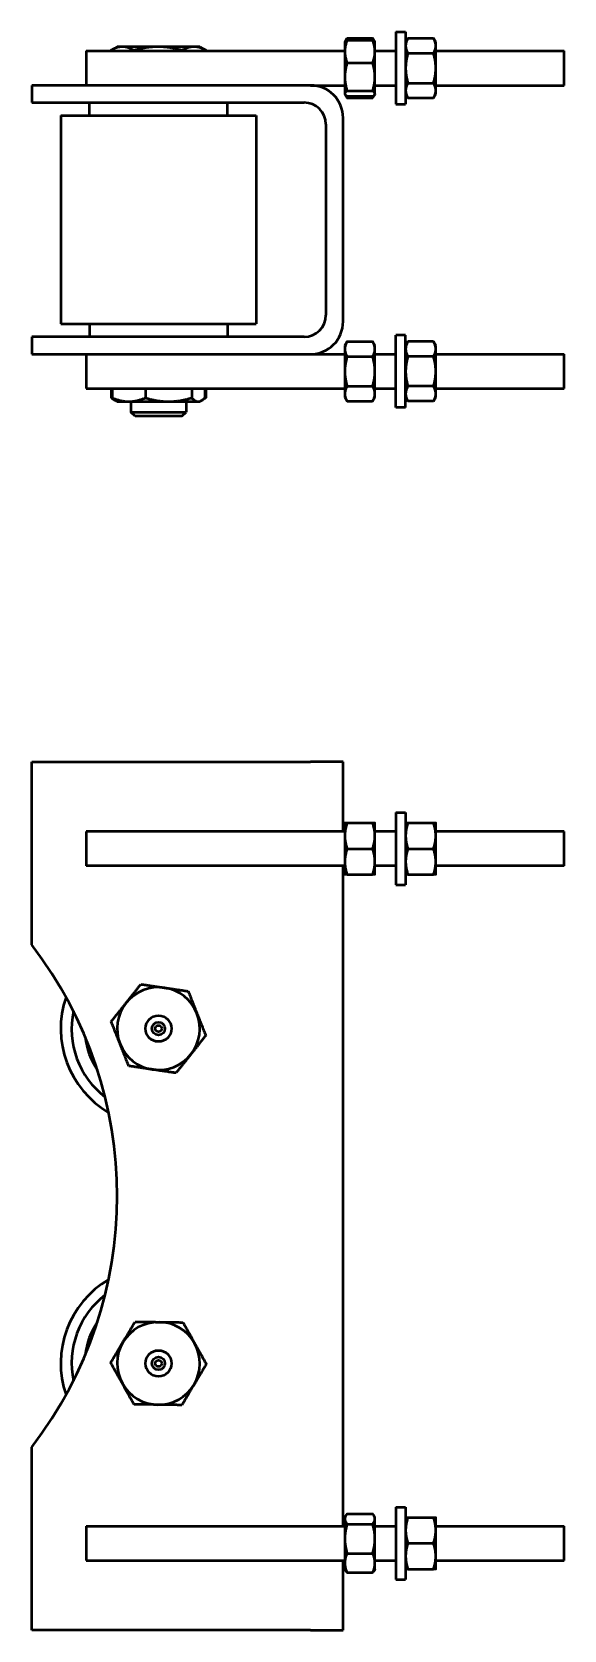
# Model space of a CAD drawing. Header units: millimetres. Extents: x 1375 to 13155, y 226 to 13887.
# Drawn here: x 1375 to 1620, y 226 to 962 of the extents above; entities that cross this region are included whole.
import ezdxf

# ---------------------------------------------------------------- set-up
doc = ezdxf.new("R2010")
doc.units = ezdxf.units.MM
doc.layers.add('Visible (ISO)', color=7, linetype='Continuous', lineweight=50)

msp = doc.modelspace()

# ---------------------------------------------------------------- linework, layer by layer
at = {"layer": 'Visible (ISO)'}
for p, q in [((1519.55, 957.73), (1519.65, 957.92)), ((1519.55, 957.73), (1519.55, 953.49)), ((1519.65, 957.92), (1520.61, 959.57)), ((1520.61, 959.57), (1532.38, 959.57)), ((1520.61, 958.75), (1532.38, 958.75)), ((1533.33, 957.92), (1532.38, 959.57)), ((1533.44, 957.73), (1533.33, 957.92)), ((1533.44, 953.49), (1533.44, 957.73)), ((1543.07, 962.5), (1543.07, 929.15)), ((1543.07, 962.5), (1547.56, 962.5)), ((1547.56, 962.5), (1547.56, 929.15)), ((1547.56, 957.73), (1548.62, 959.57)), ((1548.62, 959.57), (1560.39, 959.57)), ((1561.46, 957.73), (1560.39, 959.57)), ((1561.46, 956.13), (1561.46, 957.73)), ((1400.5, 953.76), (1400.5, 937.88)), ((1400.5, 953.76), (1519.55, 953.76)), ((1411.76, 953.76), (1411.76, 953.96)), ((1414.7, 955.66), (1411.93, 954.06)), ((1417.13, 955.66), (1414.7, 955.66)), ((1433.49, 955.66), (1417.13, 955.66)), ((1422.49, 953.76), (1422.49, 953.96)), ((1450.12, 955.66), (1433.49, 955.66)), ((1444.49, 953.76), (1444.49, 953.96)), ((1452.8, 955.66), (1450.12, 955.66)), ((1452.8, 955.66), (1455.58, 954.06)), ((1455.75, 953.76), (1455.75, 953.96)), ((1519.55, 953.49), (1519.55, 941.77)), ((1533.44, 953.76), (1543.07, 953.76)), ((1533.44, 941.77), (1533.44, 953.49)), ((1548.62, 952.69), (1560.39, 952.69)), ((1561.46, 945.82), (1561.46, 956.13)), ((1561.46, 953.76), (1620.5, 953.76)), ((1620.5, 937.88), (1620.5, 953.76)), ((1520.61, 948.24), (1532.38, 948.24)), ((1561.46, 935.51), (1561.46, 945.82)), ((1375.5, 937.88), (1375.5, 929.95)), ((1503.77, 937.88), (1375.5, 937.88)), ((1503.77, 937.88), (1519.55, 937.88)), ((1519.55, 941.77), (1519.55, 934.1)), ((1520.61, 935.31), (1532.38, 935.31)), ((1533.44, 934.1), (1533.44, 941.77)), ((1533.44, 937.88), (1543.07, 937.88)), ((1548.62, 938.95), (1560.39, 938.95)), ((1561.46, 937.88), (1620.5, 937.88)), ((1561.46, 933.91), (1561.46, 935.51)), ((1375.5, 929.95), (1500.83, 929.95)), ((1402, 923.95), (1402, 929.95)), ((1465.5, 923.95), (1465.5, 929.95)), ((1519.55, 934.1), (1519.55, 933.91)), ((1519.55, 933.91), (1519.65, 933.73)), ((1519.65, 933.73), (1520.61, 932.07)), ((1520.61, 932.89), (1532.38, 932.89)), ((1520.61, 932.07), (1532.38, 932.07)), ((1533.33, 933.73), (1532.38, 932.07)), ((1533.44, 933.91), (1533.33, 933.73)), ((1533.44, 933.91), (1533.44, 934.1)), ((1543.07, 929.15), (1547.56, 929.15)), ((1547.56, 933.91), (1548.62, 932.07)), ((1548.62, 932.07), (1560.39, 932.07)), ((1561.46, 933.91), (1560.39, 932.07)), ((1388.75, 923.95), (1478.75, 923.95)), ((1388.75, 923.95), (1388.75, 827.95)), ((1478.75, 923.95), (1478.75, 827.95)), ((1518.77, 829.02), (1518.77, 922.88)), ((1510.83, 919.95), (1510.83, 831.95)), ((1388.75, 827.95), (1478.75, 827.95)), ((1402, 827.95), (1402, 821.95)), ((1465.5, 827.95), (1465.5, 821.95)), ((1375.5, 821.95), (1375.5, 814.02)), ((1500.83, 821.95), (1375.5, 821.95)), ((1519.55, 817.99), (1520.61, 819.83)), ((1519.55, 817.99), (1519.55, 816.4)), ((1520.61, 819.83), (1532.38, 819.83)), ((1533.44, 817.99), (1532.38, 819.83)), ((1533.44, 816.4), (1533.44, 817.99)), ((1543.07, 789.41), (1543.07, 822.76)), ((1547.56, 822.76), (1543.07, 822.76)), ((1547.56, 789.41), (1547.56, 822.76)), ((1547.56, 817.99), (1548.62, 819.83)), ((1560.39, 819.83), (1548.62, 819.83)), ((1561.46, 817.99), (1560.39, 819.83)), ((1561.46, 816.4), (1561.46, 817.99)), ((1375.5, 814.02), (1503.77, 814.02)), ((1400.5, 814.02), (1400.5, 798.15)), ((1503.77, 814.02), (1519.55, 814.02)), ((1519.55, 816.4), (1519.55, 806.09)), ((1520.61, 812.96), (1532.38, 812.96)), ((1533.44, 806.09), (1533.44, 816.4)), ((1533.44, 814.02), (1543.07, 814.02)), ((1560.39, 812.96), (1548.62, 812.96)), ((1561.46, 806.09), (1561.46, 816.4)), ((1561.46, 814.02), (1620.5, 814.02)), ((1620.5, 798.15), (1620.5, 814.02)), ((1519.55, 806.09), (1519.55, 795.77)), ((1533.44, 795.77), (1533.44, 806.09)), ((1561.46, 795.77), (1561.46, 806.09)), ((1400.5, 798.15), (1519.55, 798.15)), ((1411.99, 798.15), (1411.99, 793.91)), ((1412.42, 798.15), (1412.42, 793.91)), ((1427.72, 798.15), (1427.72, 793.91)), ((1449.05, 798.15), (1449.05, 793.91)), ((1455.09, 798.15), (1455.09, 793.91)), ((1455.51, 798.15), (1455.51, 793.91)), ((1519.55, 795.77), (1519.55, 794.18)), ((1520.61, 799.21), (1532.38, 799.21)), ((1533.44, 798.15), (1543.07, 798.15)), ((1533.44, 794.18), (1533.44, 795.77)), ((1560.39, 799.21), (1548.62, 799.21)), ((1561.46, 798.15), (1620.5, 798.15)), ((1561.46, 794.18), (1561.46, 795.77)), ((1413.94, 792.64), (1413.27, 793.03)), ((1414.7, 792.2), (1413.94, 792.64)), ((1414.7, 792.2), (1420.07, 792.2)), ((1420.07, 792.2), (1438.39, 792.2)), ((1421.05, 792.2), (1421.05, 787.37)), ((1438.39, 792.2), (1452.07, 792.2)), ((1446.45, 792.2), (1446.45, 787.37)), ((1452.07, 792.2), (1452.8, 792.2)), ((1452.8, 792.2), (1453.56, 792.64)), ((1453.56, 792.64), (1454.24, 793.03)), ((1519.55, 794.18), (1520.61, 792.34)), ((1520.61, 792.34), (1532.38, 792.34)), ((1533.44, 794.18), (1532.38, 792.34)), ((1547.56, 789.41), (1543.07, 789.41)), ((1547.56, 794.18), (1548.62, 792.34)), ((1560.39, 792.34), (1548.62, 792.34)), ((1561.46, 794.18), (1560.39, 792.34)), ((1421.05, 787.37), (1446.45, 787.37)), ((1423, 785.48), (1421.05, 787.37)), ((1444.51, 785.48), (1423, 785.48)), ((1444.51, 785.48), (1446.45, 787.37)), ((1375.5, 626.12), (1503.77, 626.12)), ((1375.5, 541.79), (1375.5, 626.12)), ((1518.77, 626.12), (1503.77, 626.12)), ((1518.77, 594.06), (1518.77, 626.12)), ((1519.55, 598.03), (1519.55, 592.08)), ((1520.61, 598.03), (1532.38, 598.03)), ((1533.44, 592.08), (1533.44, 598.03)), ((1543.07, 602.8), (1543.07, 569.45)), ((1543.07, 602.8), (1547.56, 602.8)), ((1547.56, 602.8), (1547.56, 569.45)), ((1548.62, 598.03), (1560.39, 598.03)), ((1561.46, 592.08), (1561.46, 598.03)), ((1400.5, 594.06), (1400.5, 578.19)), ((1519.55, 594.06), (1400.5, 594.06)), ((1519.55, 592.08), (1519.55, 580.17)), ((1543.07, 594.06), (1533.44, 594.06)), ((1533.44, 580.17), (1533.44, 592.08)), ((1620.5, 594.06), (1561.46, 594.06)), ((1561.46, 580.17), (1561.46, 592.08)), ((1620.5, 578.19), (1620.5, 594.06)), ((1520.61, 586.12), (1532.38, 586.12)), ((1548.62, 586.12), (1560.39, 586.12)), ((1519.55, 578.19), (1400.5, 578.19)), ((1518.77, 274.06), (1518.77, 578.19)), ((1519.55, 580.17), (1519.55, 574.22)), ((1533.44, 574.22), (1533.44, 580.17)), ((1543.07, 578.19), (1533.44, 578.19)), ((1561.46, 574.22), (1561.46, 580.17)), ((1620.5, 578.19), (1561.46, 578.19)), ((1520.61, 574.22), (1532.38, 574.22)), ((1543.07, 569.45), (1547.56, 569.45)), ((1548.62, 574.22), (1560.39, 574.22)), ((1375.5, 226.12), (1375.5, 310.46)), ((1543.07, 282.8), (1543.07, 249.45)), ((1543.07, 282.8), (1547.56, 282.8)), ((1547.56, 282.8), (1547.56, 249.45)), ((1400.5, 274.06), (1400.5, 258.19)), ((1400.5, 274.06), (1519.55, 274.06)), ((1519.55, 278.03), (1519.98, 278.78)), ((1519.55, 278.03), (1519.55, 277.32)), ((1519.55, 277.32), (1519.55, 268.22)), ((1520.61, 279.66), (1532.38, 279.66)), ((1520.61, 274.98), (1532.38, 274.98)), ((1533.44, 278.03), (1533, 278.78)), ((1533.44, 277.32), (1533.44, 278.03)), ((1533.44, 268.22), (1533.44, 277.32)), ((1533.44, 274.06), (1543.07, 274.06)), ((1548.62, 278.03), (1560.39, 278.03)), ((1561.46, 272.08), (1561.46, 278.03)), ((1561.46, 274.06), (1620.5, 274.06)), ((1620.5, 258.19), (1620.5, 274.06)), ((1519.55, 268.22), (1519.55, 257.02)), ((1533.44, 257.02), (1533.44, 268.22)), ((1548.62, 266.12), (1560.39, 266.12)), ((1561.46, 260.17), (1561.46, 272.08)), ((1400.5, 258.19), (1519.55, 258.19)), ((1518.77, 226.12), (1518.77, 258.19)), ((1520.61, 261.45), (1532.38, 261.45)), ((1533.44, 258.19), (1543.07, 258.19)), ((1561.46, 254.22), (1561.46, 260.17)), ((1561.46, 258.19), (1620.5, 258.19)), ((1519.55, 257.02), (1519.55, 254.22)), ((1519.55, 254.22), (1519.98, 253.46)), ((1520.61, 252.59), (1532.38, 252.59)), ((1533.44, 254.22), (1533, 253.46)), ((1533.44, 254.22), (1533.44, 257.02)), ((1548.62, 254.22), (1560.39, 254.22)), ((1543.07, 249.45), (1547.56, 249.45)), ((1503.77, 226.12), (1375.5, 226.12)), ((1503.77, 226.12), (1518.77, 226.12))]:
    msp.add_line(p, q, dxfattribs=at)
for centre, radius in [((1433.75, 503.25), 6), ((1433.75, 503.25), 3), ((1433.75, 503.25), 1.5), ((1433.75, 348.99), 6), ((1433.75, 348.99), 3), ((1433.75, 348.99), 1.5)]:
    msp.add_circle(centre, radius, dxfattribs=at)
for centre, radius, start, end in [((1503.77, 922.88), 15, 0, 90), ((1500.83, 919.95), 10, 0, 90), ((1500.83, 831.95), 10, 270, 0), ((1503.77, 829.02), 15, 270, 0), ((1224.76, 426.12), 190, 322.50018, 37.49982), ((1433.75, 503.25), 45, 161.12545, 239.38871), ((1433.75, 503.25), 19.05, 81.56463, 141.56463), ((1433.75, 503.25), 19.05, 21.56463, 81.56463), ((1433.75, 503.25), 40, 168.33989, 232.17427), ((1433.75, 503.25), 19.05, 141.56463, 201.56463), ((1433.75, 503.25), 19.05, 321.56463, 21.56463), ((1433.75, 503.25), 33.95, 186.30476, 214.20939), ((1433.75, 503.25), 19.05, 201.56463, 261.56463), ((1433.75, 503.25), 19.05, 261.56463, 321.56463), ((1433.75, 348.99), 45, 120.61129, 198.87455), ((1433.75, 348.99), 40, 127.82573, 191.66011), ((1433.75, 348.99), 33.95, 145.79061, 173.69524), ((1433.75, 348.99), 19.05, 89.20564, 149.20564), ((1433.75, 348.99), 19.05, 29.20564, 89.20564), ((1433.75, 348.99), 19.05, 149.20564, 209.20564), ((1433.75, 348.99), 19.05, 329.20564, 29.20564), ((1433.75, 348.99), 19.05, 209.20564, 269.20564), ((1433.75, 348.99), 19.05, 269.20564, 329.20564)]:
    msp.add_arc(centre, radius, start, end, dxfattribs=at)
for points, weights in [([(1520.61, 958.75), (1519.55, 955.93), (1519.55, 953.49)], [1, 1.0379548493, 1]), ([(1519.65, 957.92), (1519.88, 958.31), (1520.61, 958.75)], [1.0165880179, 1.02571127842, 1]), ([(1520.61, 959.57), (1520.23, 958.91), (1519.99, 958.31)], [1, 1.01321446832, 1.01722736286]), ([(1532.99, 958.31), (1532.75, 958.91), (1532.38, 959.57)], [1.01722736286, 1.01321446832, 1]), ([(1532.38, 958.75), (1533.1, 958.31), (1533.33, 957.92)], [1, 1.02571127842, 1.0165880179]), ([(1533.44, 953.49), (1533.44, 955.93), (1532.38, 958.75)], [1, 1.0379548493, 1]), ([(1548.62, 959.57), (1547.56, 957.73), (1547.56, 956.13)], [1, 1.0379548493, 1]), ([(1561.46, 956.13), (1561.46, 957.73), (1560.39, 959.57)], [1, 1.0379548493, 1]), ([(1417.13, 955.66), (1414.63, 955.66), (1411.76, 953.96)], [1, 1.0379548493, 1]), ([(1422.49, 953.96), (1419.62, 955.66), (1417.13, 955.66)], [1, 1.0379548493, 1]), ([(1433.49, 955.66), (1428.39, 955.66), (1422.49, 953.96)], [1, 1.0379548493, 1]), ([(1444.49, 953.96), (1438.59, 955.66), (1433.49, 955.66)], [1, 1.0379548493, 1]), ([(1450.12, 955.66), (1447.5, 955.66), (1444.49, 953.96)], [1, 1.0379548493, 1]), ([(1455.75, 953.96), (1452.73, 955.66), (1450.12, 955.66)], [1, 1.0379548493, 1]), ([(1455.58, 954.06), (1455.66, 954.01), (1455.75, 953.96)], [1.00211593254, 1.00108922474, 1]), ([(1519.55, 953.49), (1519.55, 951.06), (1520.61, 948.24)], [1, 1.0379548493, 1]), ([(1532.38, 948.24), (1533.44, 951.06), (1533.44, 953.49)], [1, 1.0379548493, 1]), ([(1547.56, 956.13), (1547.56, 954.54), (1548.62, 952.69)], [1, 1.0379548493, 1]), ([(1548.62, 952.69), (1547.56, 949.01), (1547.56, 945.82)], [1, 1.0379548493, 1]), ([(1560.39, 952.69), (1561.46, 954.54), (1561.46, 956.13)], [1, 1.0379548493, 1]), ([(1561.46, 945.82), (1561.46, 949.01), (1560.39, 952.69)], [1, 1.0379548493, 1]), ([(1520.61, 948.24), (1519.55, 944.77), (1519.55, 941.77)], [1, 1.0379548493, 1]), ([(1533.44, 941.77), (1533.44, 944.77), (1532.38, 948.24)], [1, 1.0379548493, 1]), ([(1547.56, 945.82), (1547.56, 942.63), (1548.62, 938.95)], [1, 1.0379548493, 1]), ([(1560.39, 938.95), (1561.46, 942.63), (1561.46, 945.82)], [1, 1.0379548493, 1]), ([(1519.55, 941.77), (1519.55, 938.77), (1520.61, 935.31)], [1, 1.0379548493, 1]), ([(1520.61, 935.31), (1519.55, 934.66), (1519.55, 934.1)], [1, 1.0379548493, 1]), ([(1532.38, 935.31), (1533.44, 938.77), (1533.44, 941.77)], [1, 1.0379548493, 1]), ([(1533.44, 934.1), (1533.44, 934.66), (1532.38, 935.31)], [1, 1.0379548493, 1]), ([(1548.62, 938.95), (1547.56, 937.1), (1547.56, 935.51)], [1, 1.0379548493, 1]), ([(1547.56, 935.51), (1547.56, 933.91), (1548.62, 932.07)], [1, 1.0379548493, 1]), ([(1561.46, 935.51), (1561.46, 937.1), (1560.39, 938.95)], [1, 1.0379548493, 1]), ([(1560.39, 932.07), (1561.46, 933.91), (1561.46, 935.51)], [1, 1.0379548493, 1]), ([(1519.55, 934.1), (1519.55, 933.54), (1520.61, 932.89)], [1, 1.0379548493, 1]), ([(1519.99, 933.34), (1520.23, 932.73), (1520.61, 932.07)], [1.01722736286, 1.01321446832, 1]), ([(1532.38, 932.89), (1533.44, 933.54), (1533.44, 934.1)], [1, 1.0379548493, 1]), ([(1532.38, 932.07), (1532.75, 932.73), (1532.99, 933.34)], [1, 1.01321446832, 1.01722736286]), ([(1520.61, 819.83), (1519.55, 817.99), (1519.55, 816.4)], [1, 1.0379548493, 1]), ([(1533.44, 816.4), (1533.44, 817.99), (1532.38, 819.83)], [1, 1.0379548493, 1]), ([(1548.62, 819.83), (1547.56, 817.99), (1547.56, 816.4)], [1, 1.0379548493, 1]), ([(1561.46, 816.4), (1561.46, 817.99), (1560.39, 819.83)], [1, 1.0379548493, 1]), ([(1519.55, 816.4), (1519.55, 814.8), (1520.61, 812.96)], [1, 1.0379548493, 1]), ([(1520.61, 812.96), (1519.55, 809.28), (1519.55, 806.09)], [1, 1.0379548493, 1]), ([(1532.38, 812.96), (1533.44, 814.8), (1533.44, 816.4)], [1, 1.0379548493, 1]), ([(1533.44, 806.09), (1533.44, 809.28), (1532.38, 812.96)], [1, 1.0379548493, 1]), ([(1547.56, 816.4), (1547.56, 814.8), (1548.62, 812.96)], [1, 1.0379548493, 1]), ([(1548.62, 812.96), (1547.56, 809.28), (1547.56, 806.09)], [1, 1.0379548493, 1]), ([(1560.39, 812.96), (1561.46, 814.8), (1561.46, 816.4)], [1, 1.0379548493, 1]), ([(1561.46, 806.09), (1561.46, 809.28), (1560.39, 812.96)], [1, 1.0379548493, 1]), ([(1519.55, 806.09), (1519.55, 802.9), (1520.61, 799.21)], [1, 1.0379548493, 1]), ([(1532.38, 799.21), (1533.44, 802.9), (1533.44, 806.09)], [1, 1.0379548493, 1]), ([(1547.56, 806.09), (1547.56, 802.9), (1548.62, 799.21)], [1, 1.0379548493, 1]), ([(1560.39, 799.21), (1561.46, 802.9), (1561.46, 806.09)], [1, 1.0379548493, 1]), ([(1520.61, 799.21), (1519.55, 797.37), (1519.55, 795.77)], [1, 1.0379548493, 1]), ([(1519.55, 795.77), (1519.55, 794.18), (1520.61, 792.34)], [1, 1.0379548493, 1]), ([(1533.44, 795.77), (1533.44, 797.37), (1532.38, 799.21)], [1, 1.0379548493, 1]), ([(1532.38, 792.34), (1533.44, 794.18), (1533.44, 795.77)], [1, 1.0379548493, 1]), ([(1548.62, 799.21), (1547.56, 797.37), (1547.56, 795.77)], [1, 1.0379548493, 1]), ([(1547.56, 795.77), (1547.56, 794.18), (1548.62, 792.34)], [1, 1.0379548493, 1]), ([(1561.46, 795.77), (1561.46, 797.37), (1560.39, 799.21)], [1, 1.0379548493, 1]), ([(1560.39, 792.34), (1561.46, 794.18), (1561.46, 795.77)], [1, 1.0379548493, 1]), ([(1411.99, 793.91), (1412.86, 793.22), (1413.66, 792.82)], [1, 1.01491072777, 1.01810596691]), ([(1413.94, 792.64), (1413.22, 793.06), (1412.42, 793.91)], [1.01896513995, 1.0184945872, 1]), ([(1412.42, 793.91), (1416.52, 792.2), (1420.07, 792.2)], [1, 1.0379548493, 1]), ([(1420.07, 792.2), (1423.62, 792.2), (1427.72, 793.91)], [1, 1.0379548493, 1]), ([(1427.72, 793.91), (1433.43, 792.2), (1438.39, 792.2)], [1, 1.0379548493, 1]), ([(1438.39, 792.2), (1443.34, 792.2), (1449.05, 793.91)], [1, 1.0379548493, 1]), ([(1449.05, 793.91), (1450.67, 792.2), (1452.07, 792.2)], [1, 1.0379548493, 1]), ([(1452.07, 792.2), (1453.47, 792.2), (1455.09, 793.91)], [1, 1.0379548493, 1]), ([(1455.51, 793.91), (1454.85, 793.39), (1454.24, 793.03)], [1, 1.01127203488, 1.01584881091]), ([(1454.76, 793.57), (1455.13, 793.73), (1455.51, 793.91)], [1.00690084964, 1.00383865679, 1]), ([(1519.55, 598.03), (1519.55, 598.03), (1520.61, 598.03)], [1, 1.0379548493, 1]), ([(1520.61, 598.03), (1519.55, 594.84), (1519.55, 592.08)], [1, 1.0379548493, 1]), ([(1533.44, 592.08), (1533.44, 594.84), (1532.38, 598.03)], [1, 1.0379548493, 1]), ([(1532.38, 598.03), (1533.44, 598.03), (1533.44, 598.03)], [1, 1.0379548493, 1]), ([(1548.62, 598.03), (1547.56, 594.84), (1547.56, 592.08)], [1, 1.0379548493, 1]), ([(1547.56, 598.03), (1547.56, 598.03), (1548.62, 598.03)], [1, 1.0379548493, 1]), ([(1561.46, 592.08), (1561.46, 594.84), (1560.39, 598.03)], [1, 1.0379548493, 1]), ([(1560.39, 598.03), (1561.46, 598.03), (1561.46, 598.03)], [1, 1.0379548493, 1]), ([(1519.55, 592.08), (1519.55, 589.31), (1520.61, 586.12)], [1, 1.0379548493, 1]), ([(1532.38, 586.12), (1533.44, 589.31), (1533.44, 592.08)], [1, 1.0379548493, 1]), ([(1547.56, 592.08), (1547.56, 589.31), (1548.62, 586.12)], [1, 1.0379548493, 1]), ([(1560.39, 586.12), (1561.46, 589.31), (1561.46, 592.08)], [1, 1.0379548493, 1]), ([(1520.61, 586.12), (1519.55, 582.93), (1519.55, 580.17)], [1, 1.0379548493, 1]), ([(1533.44, 580.17), (1533.44, 582.93), (1532.38, 586.12)], [1, 1.0379548493, 1]), ([(1548.62, 586.12), (1547.56, 582.93), (1547.56, 580.17)], [1, 1.0379548493, 1]), ([(1561.46, 580.17), (1561.46, 582.93), (1560.39, 586.12)], [1, 1.0379548493, 1]), ([(1519.55, 580.17), (1519.55, 577.41), (1520.61, 574.22)], [1, 1.0379548493, 1]), ([(1532.38, 574.22), (1533.44, 577.41), (1533.44, 580.17)], [1, 1.0379548493, 1]), ([(1547.56, 580.17), (1547.56, 577.41), (1548.62, 574.22)], [1, 1.0379548493, 1]), ([(1560.39, 574.22), (1561.46, 577.41), (1561.46, 580.17)], [1, 1.0379548493, 1]), ([(1520.61, 574.22), (1519.55, 574.22), (1519.55, 574.22)], [1, 1.0379548493, 1]), ([(1533.44, 574.22), (1533.44, 574.22), (1532.38, 574.22)], [1, 1.0379548493, 1]), ([(1548.62, 574.22), (1547.56, 574.22), (1547.56, 574.22)], [1, 1.0379548493, 1]), ([(1561.46, 574.22), (1561.46, 574.22), (1560.39, 574.22)], [1, 1.0379548493, 1]), ([(1418.83, 515.1), (1422, 519.1), (1425.67, 523.71)], [1, 1.0379548493, 1]), ([(1425.67, 523.71), (1431.5, 522.85), (1436.55, 522.1)], [1, 1.0379548493, 1]), ([(1436.55, 522.1), (1441.6, 521.35), (1447.43, 520.49)], [1, 1.0379548493, 1]), ([(1447.43, 520.49), (1449.59, 515), (1451.47, 510.26)], [1, 1.0379548493, 1]), ([(1411.99, 506.48), (1415.66, 511.1), (1418.83, 515.1)], [1, 1.0379548493, 1]), ([(1451.47, 510.26), (1453.35, 505.51), (1455.51, 500.03)], [1, 1.0379548493, 1]), ([(1416.04, 496.25), (1414.16, 501), (1411.99, 506.48)], [1, 1.0379548493, 1]), ([(1420.08, 486.02), (1417.91, 491.51), (1416.04, 496.25)], [1, 1.0379548493, 1]), ([(1455.51, 500.03), (1451.85, 495.41), (1448.68, 491.41)], [1, 1.0379548493, 1]), ([(1430.96, 484.41), (1425.91, 485.16), (1420.08, 486.02)], [1, 1.0379548493, 1]), ([(1448.68, 491.41), (1445.5, 487.41), (1441.84, 482.8)], [1, 1.0379548493, 1]), ([(1441.84, 482.8), (1436.01, 483.66), (1430.96, 484.41)], [1, 1.0379548493, 1]), ([(1417.39, 358.75), (1420, 363.13), (1423.02, 368.19)], [1, 1.0379548493, 1]), ([(1423.02, 368.19), (1428.91, 368.11), (1434.02, 368.04)], [1, 1.0379548493, 1]), ([(1434.02, 368.04), (1439.12, 367.97), (1445.01, 367.89)], [1, 1.0379548493, 1]), ([(1445.01, 367.89), (1447.89, 362.74), (1450.38, 358.29)], [1, 1.0379548493, 1]), ([(1411.76, 349.3), (1414.78, 354.36), (1417.39, 358.75)], [1, 1.0379548493, 1]), ([(1450.38, 358.29), (1452.87, 353.83), (1455.75, 348.69)], [1, 1.0379548493, 1]), ([(1417.13, 339.7), (1414.63, 344.15), (1411.76, 349.3)], [1, 1.0379548493, 1]), ([(1455.75, 348.69), (1452.73, 343.62), (1450.12, 339.24)], [1, 1.0379548493, 1]), ([(1422.49, 330.1), (1419.62, 335.24), (1417.13, 339.7)], [1, 1.0379548493, 1]), ([(1450.12, 339.24), (1447.5, 334.86), (1444.49, 329.79)], [1, 1.0379548493, 1]), ([(1433.49, 329.94), (1428.39, 330.02), (1422.49, 330.1)], [1, 1.0379548493, 1]), ([(1444.49, 329.79), (1438.59, 329.87), (1433.49, 329.94)], [1, 1.0379548493, 1]), ([(1520.61, 279.66), (1519.55, 278.41), (1519.55, 277.32)], [1, 1.0379548493, 1]), ([(1519.55, 277.32), (1519.55, 276.24), (1520.61, 274.98)], [1, 1.0379548493, 1]), ([(1520.61, 274.98), (1519.55, 271.36), (1519.55, 268.22)], [1, 1.0379548493, 1]), ([(1533.44, 277.32), (1533.44, 278.41), (1532.38, 279.66)], [1, 1.0379548493, 1]), ([(1532.38, 274.98), (1533.44, 276.24), (1533.44, 277.32)], [1, 1.0379548493, 1]), ([(1533.44, 268.22), (1533.44, 271.36), (1532.38, 274.98)], [1, 1.0379548493, 1]), ([(1548.62, 278.03), (1547.56, 274.84), (1547.56, 272.08)], [1, 1.0379548493, 1]), ([(1547.56, 278.03), (1547.56, 278.03), (1548.62, 278.03)], [1, 1.0379548493, 1]), ([(1561.46, 272.08), (1561.46, 274.84), (1560.39, 278.03)], [1, 1.0379548493, 1]), ([(1560.39, 278.03), (1561.46, 278.03), (1561.46, 278.03)], [1, 1.0379548493, 1]), ([(1519.55, 268.22), (1519.55, 265.08), (1520.61, 261.45)], [1, 1.0379548493, 1]), ([(1532.38, 261.45), (1533.44, 265.08), (1533.44, 268.22)], [1, 1.0379548493, 1]), ([(1547.56, 272.08), (1547.56, 269.31), (1548.62, 266.12)], [1, 1.0379548493, 1]), ([(1548.62, 266.12), (1547.56, 262.93), (1547.56, 260.17)], [1, 1.0379548493, 1]), ([(1560.39, 266.12), (1561.46, 269.31), (1561.46, 272.08)], [1, 1.0379548493, 1]), ([(1561.46, 260.17), (1561.46, 262.93), (1560.39, 266.12)], [1, 1.0379548493, 1]), ([(1520.61, 261.45), (1519.55, 259.08), (1519.55, 257.02)], [1, 1.0379548493, 1]), ([(1533.44, 257.02), (1533.44, 259.08), (1532.38, 261.45)], [1, 1.0379548493, 1]), ([(1547.56, 260.17), (1547.56, 257.41), (1548.62, 254.22)], [1, 1.0379548493, 1]), ([(1560.39, 254.22), (1561.46, 257.41), (1561.46, 260.17)], [1, 1.0379548493, 1]), ([(1519.55, 257.02), (1519.55, 254.96), (1520.61, 252.59)], [1, 1.0379548493, 1]), ([(1520.61, 252.59), (1520.22, 253.04), (1519.98, 253.46)], [1, 1.01346567122, 1.01737660544]), ([(1532.38, 252.59), (1533.44, 254.96), (1533.44, 257.02)], [1, 1.0379548493, 1]), ([(1533, 253.46), (1532.76, 253.04), (1532.38, 252.59)], [1.01737660544, 1.01346567122, 1]), ([(1548.62, 254.22), (1547.56, 254.22), (1547.56, 254.22)], [1, 1.0379548493, 1]), ([(1561.46, 254.22), (1561.46, 254.22), (1560.39, 254.22)], [1, 1.0379548493, 1])]:
    msp.add_rational_spline(points, weights, degree=2, dxfattribs=at)

doc.saveas('drawing.dxf')
